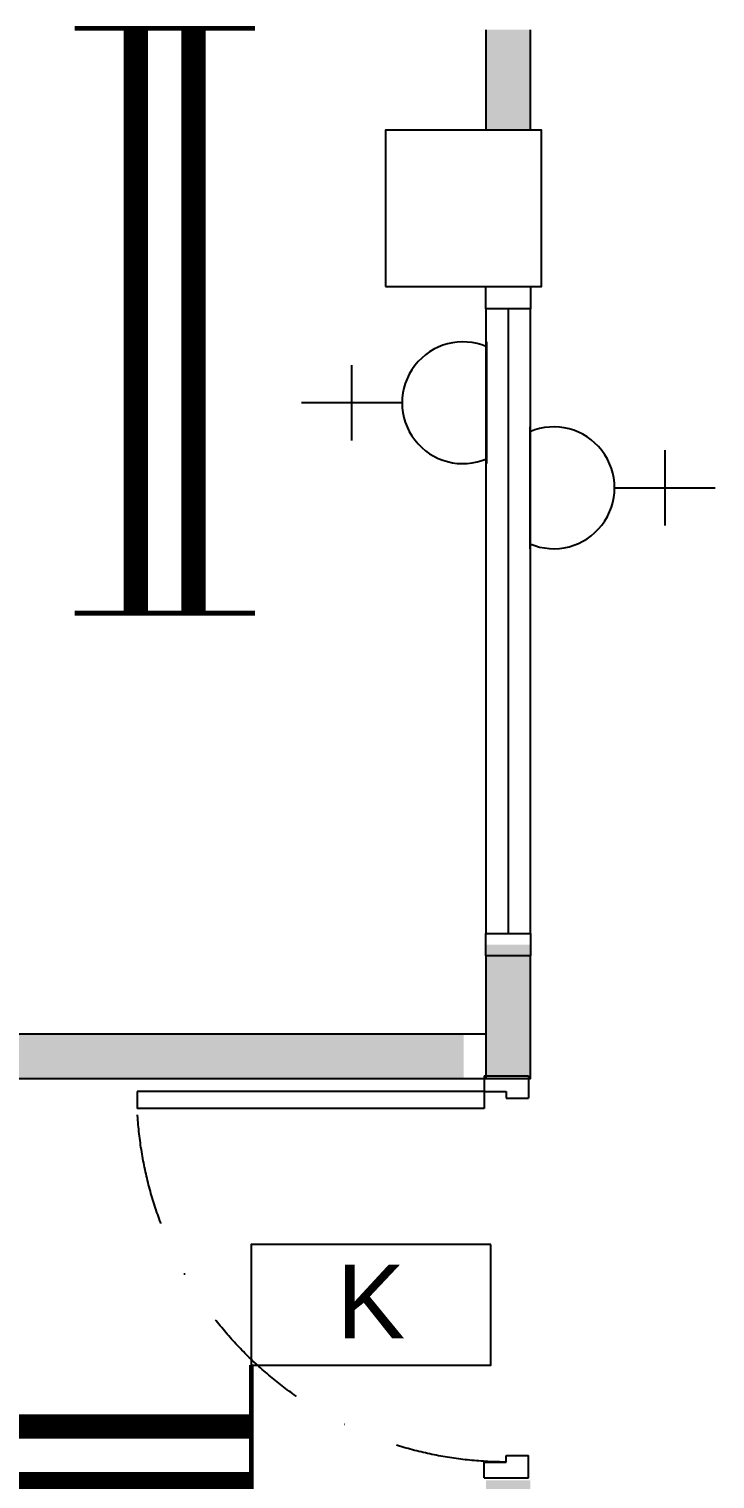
# Model space of a CAD drawing. Header units: inches. Extents: x -106706990 to 300603, y -86718466 to 1728185.
# Drawn here: x 29865 to 31402, y 37007 to 40256 of the extents above; entities that cross this region are included whole.
import ezdxf

# ---------------------------------------------------------------- set-up
doc = ezdxf.new("R2010")
doc.units = ezdxf.units.IN
doc.header["$MEASUREMENT"] = 0
doc.linetypes.add('DASHDOT', pattern=[1, 0.5, -0.25, 0, -0.25])
doc.linetypes.add('HIDDEN', pattern=[0.375, 0.25, -0.125])
for name, color, linetype in [('A-COLUMN', 3, 'Continuous'), ('A-DOOR', 9, 'Continuous'), ('A-HATCH', 8, 'Continuous'), ('A-PARTITION', 4, 'Continuous'), ('A-WIN', 9, 'Continuous'), ('ELECT', 6, 'Continuous'), ('K LIGHT', 3, 'Continuous'), ('LAMP', 5, 'Continuous')]:
    doc.layers.add(name, color=color, linetype=linetype)
doc.styles.add('arial', font='arial.ttf')
pattern_1 = [(0, (2570.67, -195605.69), (25, 50), [0, -50])]

# ---------------------------------------------------------------- blocks, each defined once
blk = doc.blocks.new('A$C4F656F16')
at = {"layer": 'A-DOOR', "color": 8}
for p, q in [((35, 100), (35, 877.1)), ((35, 877.1), (73, 877.1)), ((73, 100), (73, 877.1)), ((35, 100), (73, 100))]:
    blk.add_line(p, q, dxfattribs=at)
at = {"layer": 'A-DOOR', "color": 8, "linetype": 'Continuous'}
for p, q in [((0, 100), (35, 100)), ((0, 100), (0, 100)), ((0, 100), (0, 0)), ((0, 100), (0, 100)), ((35, 100), (35, 50)), ((900, 100), (865, 100)), ((865, 100), (865, 50)), ((900, 100), (900, 100)), ((900, 100), (900, 0)), ((900, 100), (900, 100)), ((35, 50), (50, 50)), ((50, 50), (50, 0)), ((865, 50), (850, 50)), ((850, 50), (850, 0)), ((0, 0), (50, 0)), ((900, 0), (850, 0))]:
    blk.add_line(p, q, dxfattribs=at)
at = {"layer": 'A-DOOR', "color": 8, "linetype": 'DASHDOT', "ltscale": 500}
blk.add_arc((35, 48), 830, 0.1381, 87.3759, dxfattribs=at)
blk = doc.blocks.new('YBC 236')
at = {"layer": 'LAMP'}
for points, const_width in [([(-134681.8, 193808.3), (-134681.8, 193533.1)], 10.9), ([(-133371.4, 193808.3), (-133371.4, 193533.1)], 10.9), ([(-134681.8, 193670.7), (-133371.4, 193670.7)], 54.6), ([(-134681.8, 193679.4), (-134681.8, 193404.2)], 10.9), ([(-133371.4, 193679.4), (-133371.4, 193404.2)], 10.9), ([(-134681.8, 193541.8), (-133371.4, 193541.8)], 54.6)]:
    blk.add_lwpolyline(points, dxfattribs=dict(at, const_width=const_width))
blk = doc.blocks.new('*U233')
at = {"layer": 'LAMP'}
blk.add_blockref('YBC 236', (134026.6, -193606.2, -5.5), dxfattribs=at)
blk = doc.blocks.new('*U234')
at = {"layer": 'LAMP', "color": 0, "linetype": 'ByBlock', "lineweight": -2, "transparency": 16777216}
for p in [(0, 2500), (2000, 2500), (0, 0), (2000, 0)]:
    blk.add_blockref('*U233', p, dxfattribs=at)
blk = doc.blocks.new('*U241')
at = {"layer": 'LAMP'}
blk.add_blockref('YBC 236', (134026.6, -193606.2, -5.5), dxfattribs=at)
blk = doc.blocks.new('*U242')
at = {"layer": 'LAMP', "color": 0, "linetype": 'ByBlock', "lineweight": -2, "transparency": 16777216}
for p in [(0, 3000), (0, 1500), (0, 0)]:
    blk.add_blockref('*U241', p, dxfattribs=at)
blk = doc.blocks.new('EXIT LAMP')
at = {"layer": 'K LIGHT', "color": 3}
blk.add_lwpolyline([(54141.1, 5237.4), (53604.6, 5237.4), (53604.6, 4967.1), (54141.1, 4967.1)], close=True, dxfattribs=at)
at = {"layer": 'K LIGHT', "color": 3, "style": 'arial'}
blk.add_text('K', height=164.8, dxfattribs=at).set_placement((53795.7, 5027.4))
blk = doc.blocks.new('SOCKET')
at = {"layer": 'ELECT', "color": 6}
for p, q in [((15248.7, 25891.4), (15248.7, 26116.4)), ((15164.3, 26003.9), (15333.1, 26003.9)), ((15112.3, 25701.6), (15385.1, 25701.6))]:
    blk.add_line(p, q, dxfattribs=at)
blk.add_arc((15248.7, 25755), 136.4, 336.9763, 203.0237, dxfattribs=at)

msp = doc.modelspace()

# ---------------------------------------------------------------- hatches: boundary and pattern name
at = {"layer": 'A-HATCH'}
h = msp.add_hatch(dxfattribs=at)
h.set_pattern_fill('DOTS', color=8, scale=800)
h.set_pattern_definition(pattern_1)
h.paths.add_polyline_path([(26488.8, 44204.4), (26388.8, 44204.4), (26388.8, 42154.4), (26488.8, 42154.4)])
h.paths.add_polyline_path([(30838.8, 41254.4), (26388.8, 41254.4), (26388.8, 41154.4), (26488.8, 41154.4), (30838.8, 41154.4)])
h.paths.add_polyline_path([(30988.8, 44204.4), (30888.8, 44204.4), (30888.8, 43654.4), (30988.8, 43654.4)])
h.paths.add_polyline_path([(30988.8, 41254.4), (30888.8, 41254.4), (30838.8, 41254.4), (30838.8, 41154.4), (30988.8, 41154.4)])
h.paths.add_polyline_path([(26488.8, 40254.4), (26388.8, 40254.4), (26388.8, 40004.4), (26488.8, 40004.4)])
h.paths.add_polyline_path([(30888.8, 40029.4), (30988.8, 40029.4), (30988.8, 40254.4), (30888.8, 40254.4)])
h = msp.add_hatch(dxfattribs=at)
h.set_pattern_fill('DOTS', color=8, scale=800)
h.set_pattern_definition(pattern_1)
h.paths.add_polyline_path([(26488.8, 36104.4), (26388.8, 36104.4), (26388.8, 35429.4), (26488.8, 35429.4)])
h.paths.add_polyline_path([(30988.8, 37004.4), (30888.8, 37004.4), (30888.8, 33704.4), (30988.8, 33704.4)])
h.paths.add_polyline_path([(30988.8, 38204.4), (30888.8, 38204.4), (30888.8, 37904.4), (30988.8, 37904.4)])
h.paths.add_polyline_path([(26388.8, 40029.4), (26488.8, 40029.4), (26488.8, 40254.4), (26388.8, 40254.4)])
h.paths.add_polyline_path([(26488.8, 39679.4), (26388.8, 39679.4), (26388.8, 37304.4), (26488.8, 37304.4), (26488.8, 37904.4), (30838.8, 37904.4), (30838.8, 38004.4), (26488.8, 38004.4)])

# ---------------------------------------------------------------- linework, layer by layer
at = {"layer": 'A-COLUMN', "color": 8}
msp.add_lwpolyline([(30663.8, 39679.4), (31013.8, 39679.4), (31013.8, 40029.4), (30663.8, 40029.4)], close=True, dxfattribs=at)
at = {"layer": 'A-PARTITION', "color": 8}
for p, q in [((30888.8, 40254.4), (30888.8, 40029.4)), ((30988.8, 40029.4), (30988.8, 40254.4)), ((26488.8, 38004.4), (30888.8, 38004.4)), ((26488.8, 37904.4), (30888.8, 37904.4))]:
    msp.add_line(p, q, dxfattribs=at)
msp.add_lwpolyline([(30988.8, 38179.4), (30888.8, 38179.4), (30888.8, 37904.4), (30988.8, 37904.4)], close=True, dxfattribs=at)
at = {"layer": 'A-WIN', "color": 8, "ltscale": 790000000.0}
for p, q in [((30888.8, 39629.4), (30888.8, 38229.4)), ((30988.8, 38229.4), (30988.8, 39629.4))]:
    msp.add_line(p, q, dxfattribs=at)
at = {"layer": 'A-WIN', "color": 8}
msp.add_line((30938.8, 39629.4), (30938.8, 38229.4), dxfattribs=at)
for points in [[(30888.8, 39629.4), (30888.8, 39679.4), (30988.8, 39679.4), (30988.8, 39629.4)], [(30888.8, 38179.4), (30888.8, 38229.4), (30988.8, 38229.4), (30988.8, 38179.4)]]:
    msp.add_lwpolyline(points, close=True, dxfattribs=at)

# ---------------------------------------------------------------- block references
at = {"layer": 'A-DOOR', "color": 8, "xscale": -1, "rotation": 90}
msp.add_blockref('A$C4F656F16', (30984.7, 37910.3), dxfattribs=at)
at = {"layer": 'ELECT', "color": 7, "linetype": 'HIDDEN'}
for p, rotation in [((56592.5, 24169.9), 89.99999999999937), ((5285.9, 54476.8), 269.9999999999994)]:
    msp.add_blockref('SOCKET', p, dxfattribs=dict(at, rotation=rotation))
at = {"layer": 'LAMP', "color": 0, "rotation": 270}
msp.add_blockref('*U242', (27169.1, 39602.4, -5.5), dxfattribs=at)
at = {"layer": 'LAMP', "color": 0}
for name, p in [('EXIT LAMP', (-23241.4, 32295.3)), ('*U234', (27708, 34560.4, -16.4))]:
    msp.add_blockref(name, p, dxfattribs=at)

doc.saveas('drawing.dxf')
